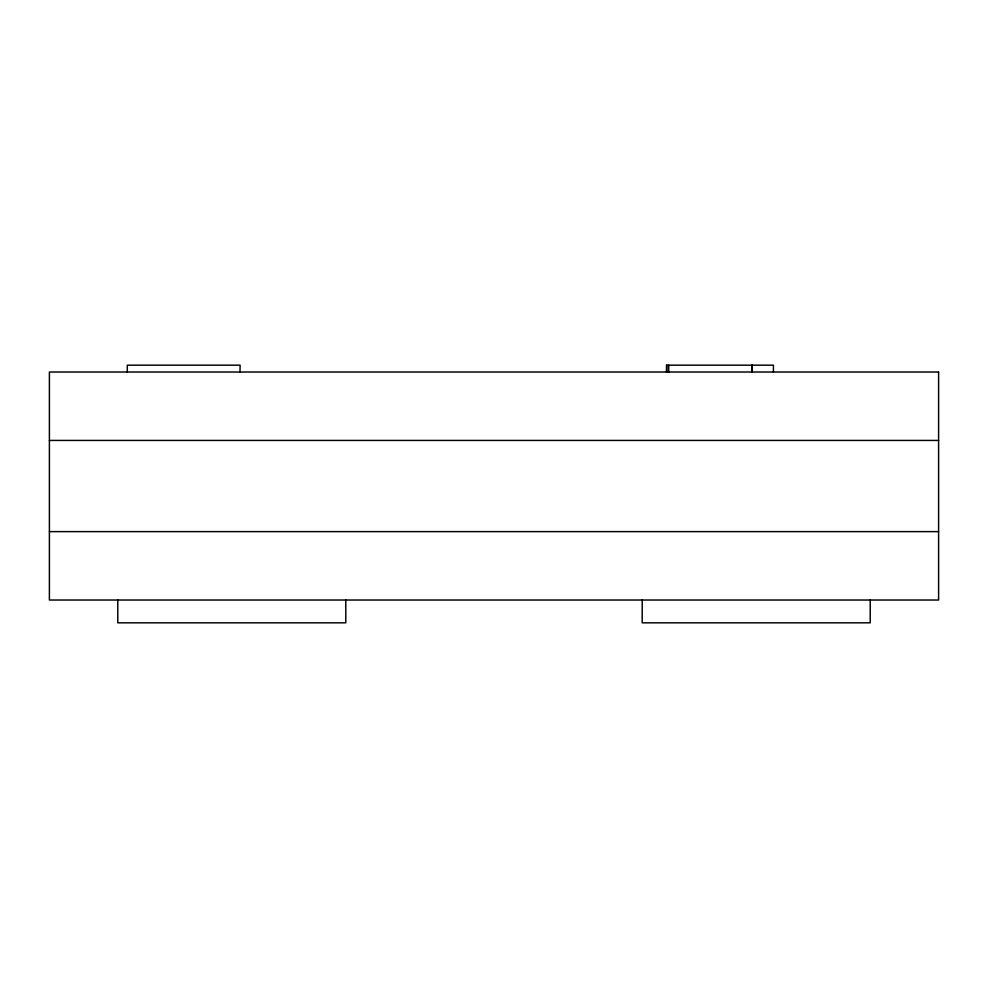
<?xml version="1.0" encoding="UTF-8"?>
<svg xmlns="http://www.w3.org/2000/svg" width="988" height="988" viewBox="0 0 988 988"><rect width="100%" height="100%" fill="white"/><g stroke="black" fill="none" stroke-linecap="round" stroke-linejoin="round"><path stroke-width="1.48" d="M49.4 440.426L938.6 440.426M49.4 531.618L938.6 531.618M870.206 600.025L870.206 622.823L642.2 622.823L642.2 600.025M773.419 372.019L773.419 365.177L666.48 365.177L666.48 372.019M752.3 365.177L752.3 372.019M752.016 365.177L752.016 372.019M668.74 365.177L668.74 372.019M666.838 365.177L666.838 372.019M345.8 600.025L345.8 622.823L117.794 622.823L117.794 600.025M239.985 372.019L240.121 365.177L127.291 365.177L127.291 372.019M938.6 372.019L49.4 372.019L49.4 600.025L938.6 600.025L938.6 372.019"/></g></svg>
